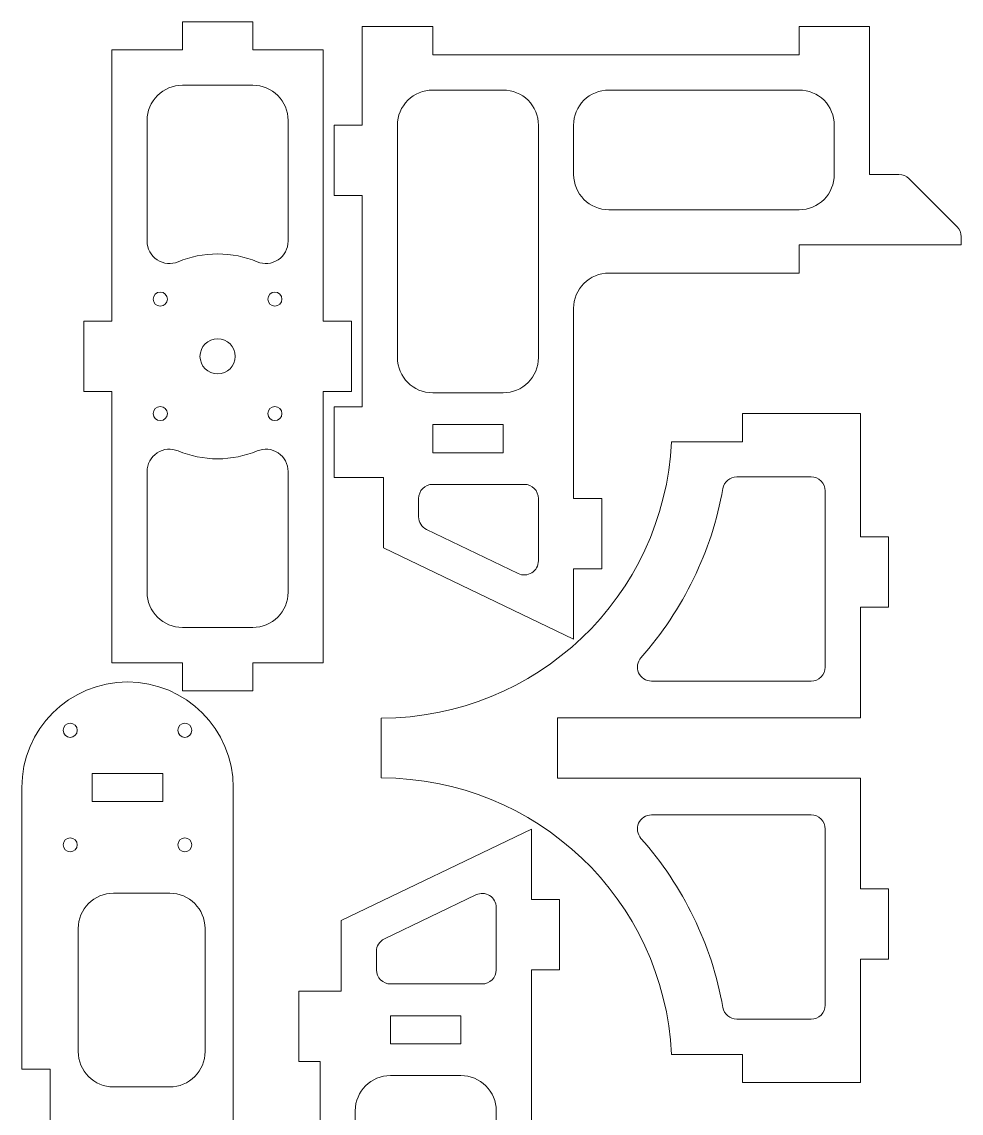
# Model space of a CAD drawing. Header units: millimetres. Extents: x -221 to 217, y -142 to 145.
# Drawn here: x -139.3 to -6, y -13.3 to 141.7 of the extents above; entities that cross this region are included whole.
import ezdxf

# ---------------------------------------------------------------- set-up
doc = ezdxf.new("R2010")
doc.units = ezdxf.units.MM
doc.header["$MEASUREMENT"] = 0
doc.layers.add('Camada 1', color=7, linetype='Continuous')

msp = doc.modelspace()

# ---------------------------------------------------------------- linework, layer by layer
at = {"layer": 'Camada 1', "color": 1, "lineweight": 9}
for points, knots in [([(-106.4981, 50.6817), (-106.4981, 50.6817), (-106.4981, 46.6817), (-106.4981, 46.6817), (-106.4981, 46.6817), (-106.4981, 46.6817), (-116.4981, 46.6817), (-116.4981, 46.6817), (-116.4981, 46.6817), (-116.4981, 46.6817), (-116.4981, 50.6817), (-116.4981, 50.6817), (-116.4981, 50.6817), (-116.4981, 50.6817), (-126.4981, 50.6817), (-126.4981, 50.6817), (-126.4981, 50.6817), (-126.4981, 50.6817), (-126.4981, 89.1816), (-126.4981, 89.1816), (-126.4981, 89.1816), (-126.4981, 89.1816), (-130.4981, 89.1816), (-130.4981, 89.1816), (-130.4981, 89.1816), (-130.4981, 89.1816), (-130.4981, 99.1816), (-130.4981, 99.1816), (-130.4981, 99.1816), (-130.4981, 99.1816), (-126.4981, 99.1816), (-126.4981, 99.1816), (-126.4981, 99.1816), (-126.4981, 99.1816), (-126.4981, 137.6816), (-126.4981, 137.6816), (-126.4981, 137.6816), (-126.4981, 137.6816), (-116.4981, 137.6816), (-116.4981, 137.6816), (-116.4981, 137.6816), (-116.4981, 137.6816), (-116.4981, 141.6816), (-116.4981, 141.6816), (-116.4981, 141.6816), (-116.4981, 141.6816), (-106.4981, 141.6816), (-106.4981, 141.6816), (-106.4981, 141.6816), (-106.4981, 141.6816), (-106.4981, 137.6816), (-106.4981, 137.6816), (-106.4981, 137.6816), (-106.4981, 137.6816), (-96.4981, 137.6816), (-96.4981, 137.6816), (-96.4981, 137.6816), (-96.4981, 137.6816), (-96.4981, 99.1816), (-96.4981, 99.1816), (-96.4981, 99.1816), (-96.4981, 99.1816), (-92.4981, 99.1816), (-92.4981, 99.1816), (-92.4981, 99.1816), (-92.4981, 99.1816), (-92.4981, 89.1816), (-92.4981, 89.1816), (-92.4981, 89.1816), (-92.4981, 89.1816), (-96.4981, 89.1816), (-96.4981, 89.1816), (-96.4981, 89.1816), (-96.4981, 89.1816), (-96.4981, 50.6817), (-96.4981, 50.6817), (-96.4981, 50.6817), (-96.4981, 50.6817), (-106.4981, 50.6817), (-106.4981, 50.6817)], [0, 0, 0, 0, 0.04761905, 0.04761905, 0.04761905, 0.04761905, 0.0952381, 0.0952381, 0.0952381, 0.0952381, 0.14285714, 0.14285714, 0.14285714, 0.14285714, 0.19047619, 0.19047619, 0.19047619, 0.19047619, 0.23809524, 0.23809524, 0.23809524, 0.23809524, 0.28571429, 0.28571429, 0.28571429, 0.28571429, 0.33333333, 0.33333333, 0.33333333, 0.33333333, 0.38095238, 0.38095238, 0.38095238, 0.38095238, 0.42857143, 0.42857143, 0.42857143, 0.42857143, 0.47619048, 0.47619048, 0.47619048, 0.47619048, 0.52380952, 0.52380952, 0.52380952, 0.52380952, 0.57142857, 0.57142857, 0.57142857, 0.57142857, 0.61904762, 0.61904762, 0.61904762, 0.61904762, 0.66666667, 0.66666667, 0.66666667, 0.66666667, 0.71428571, 0.71428571, 0.71428571, 0.71428571, 0.76190476, 0.76190476, 0.76190476, 0.76190476, 0.80952381, 0.80952381, 0.80952381, 0.80952381, 0.85714286, 0.85714286, 0.85714286, 0.85714286, 0.9047619, 0.9047619, 0.9047619, 0.9047619, 1, 1, 1, 1]), ([(-18.9698, 141.0002), (-18.9698, 141.0002), (-28.9698, 141.0002), (-28.9698, 141.0002), (-28.9698, 141.0002), (-28.9698, 141.0002), (-28.9698, 137.0002), (-28.9698, 137.0002), (-28.9698, 137.0002), (-28.9698, 137.0002), (-80.9698, 137.0002), (-80.9698, 137.0002), (-80.9698, 137.0002), (-80.9698, 137.0002), (-80.9698, 141.0002), (-80.9698, 141.0002), (-80.9698, 141.0002), (-80.9698, 141.0002), (-90.9698, 141.0002), (-90.9698, 141.0002), (-90.9698, 141.0002), (-90.9698, 141.0002), (-90.9698, 127.0002), (-90.9698, 127.0002), (-90.9698, 127.0002), (-90.9698, 127.0002), (-94.9698, 127.0002), (-94.9698, 127.0002), (-94.9698, 127.0002), (-94.9698, 127.0002), (-94.9698, 117.0002), (-94.9698, 117.0002), (-94.9698, 117.0002), (-94.9698, 117.0002), (-90.9698, 117.0002), (-90.9698, 117.0002), (-90.9698, 117.0002), (-90.9698, 117.0002), (-90.9698, 87.0002), (-90.9698, 87.0002), (-90.9698, 87.0002), (-90.9698, 87.0002), (-94.9698, 87.0002), (-94.9698, 87.0002), (-94.9698, 87.0002), (-94.9698, 87.0002), (-94.9698, 77.0002), (-94.9698, 77.0002), (-94.9698, 77.0002), (-94.9698, 77.0002), (-87.9697, 77.0002), (-87.9697, 77.0002), (-87.9697, 77.0002), (-87.9697, 77.0002), (-87.9697, 67.0003), (-87.9697, 67.0003), (-87.9697, 67.0003), (-87.9697, 67.0003), (-60.9697, 54.0003), (-60.9697, 54.0003), (-60.9697, 54.0003), (-60.9697, 54.0003), (-60.9697, 64.0003), (-60.9697, 64.0003), (-60.9697, 64.0003), (-60.9697, 64.0003), (-56.9697, 64.0003), (-56.9697, 64.0003), (-56.9697, 64.0003), (-56.9697, 64.0003), (-56.9697, 74.0002), (-56.9697, 74.0002), (-56.9697, 74.0002), (-56.9697, 74.0002), (-60.9697, 74.0002), (-60.9697, 74.0002), (-60.9697, 74.0002), (-60.9697, 74.0002), (-60.9697, 101.0002), (-60.9697, 101.0002), (-60.9697, 101.0002), (-60.9697, 102.3263), (-60.443, 103.5981), (-59.5053, 104.5357), (-59.5053, 104.5357), (-58.5676, 105.4734), (-57.2958, 106.0002), (-55.9697, 106.0002), (-55.9697, 106.0002), (-55.9697, 106.0002), (-28.9698, 106.0002), (-28.9698, 106.0002), (-28.9698, 106.0002), (-28.9698, 106.0002), (-28.9698, 110.0002), (-28.9698, 110.0002), (-28.9698, 110.0002), (-28.9698, 110.0002), (-5.9698, 110.0002), (-5.9698, 110.0002), (-5.9698, 110.0002), (-5.9698, 110.0002), (-5.9698, 111.1718), (-5.9698, 111.1718), (-5.9698, 111.1718), (-5.9698, 111.7022), (-6.1805, 112.2109), (-6.5556, 112.586), (-6.5556, 112.586), (-6.5556, 112.586), (-13.384, 119.4144), (-13.384, 119.4144), (-13.384, 119.4144), (-13.7591, 119.7895), (-14.2678, 120.0002), (-14.7982, 120.0002), (-14.7982, 120.0002), (-14.7982, 120.0002), (-18.9698, 120.0002), (-18.9698, 120.0002), (-18.9698, 120.0002), (-18.9698, 120.0002), (-18.9698, 141.0002), (-18.9698, 141.0002)], [0, 0, 0, 0, 0.03125, 0.03125, 0.03125, 0.03125, 0.0625, 0.0625, 0.0625, 0.0625, 0.09375, 0.09375, 0.09375, 0.09375, 0.125, 0.125, 0.125, 0.125, 0.15625, 0.15625, 0.15625, 0.15625, 0.1875, 0.1875, 0.1875, 0.1875, 0.21875, 0.21875, 0.21875, 0.21875, 0.25, 0.25, 0.25, 0.25, 0.28125, 0.28125, 0.28125, 0.28125, 0.3125, 0.3125, 0.3125, 0.3125, 0.34375, 0.34375, 0.34375, 0.34375, 0.375, 0.375, 0.375, 0.375, 0.40625, 0.40625, 0.40625, 0.40625, 0.4375, 0.4375, 0.4375, 0.4375, 0.46875, 0.46875, 0.46875, 0.46875, 0.5, 0.5, 0.5, 0.5, 0.53125, 0.53125, 0.53125, 0.53125, 0.5625, 0.5625, 0.5625, 0.5625, 0.59375, 0.59375, 0.59375, 0.59375, 0.625, 0.625, 0.625, 0.625, 0.65625, 0.65625, 0.65625, 0.65625, 0.6875, 0.6875, 0.6875, 0.6875, 0.71875, 0.71875, 0.71875, 0.71875, 0.75, 0.75, 0.75, 0.75, 0.78125, 0.78125, 0.78125, 0.78125, 0.8125, 0.8125, 0.8125, 0.8125, 0.84375, 0.84375, 0.84375, 0.84375, 0.875, 0.875, 0.875, 0.875, 0.90625, 0.90625, 0.90625, 0.90625, 0.9375, 0.9375, 0.9375, 0.9375, 1, 1, 1, 1]), ([(-116.4981, 132.6815), (-117.8242, 132.6815), (-119.0959, 132.1547), (-120.0336, 131.217), (-120.0336, 131.217), (-120.9713, 130.2793), (-121.4981, 129.0076), (-121.4981, 127.6815), (-121.4981, 127.6815), (-121.4981, 127.6815), (-121.4981, 110.5442), (-121.4981, 110.5442), (-121.4981, 110.5442), (-121.4981, 109.4497), (-120.9943, 108.5087), (-120.0834, 107.9019), (-120.0834, 107.9019), (-119.1725, 107.295), (-118.1099, 107.1927), (-117.0999, 107.6144), (-117.0999, 107.6144), (-115.3758, 108.3342), (-113.4833, 108.7318), (-111.4981, 108.7318), (-111.4981, 108.7318), (-109.5129, 108.7318), (-107.6204, 108.3342), (-105.8963, 107.6144), (-105.8963, 107.6144), (-104.8863, 107.1927), (-103.8237, 107.295), (-102.9128, 107.9019), (-102.9128, 107.9019), (-102.0019, 108.5087), (-101.4981, 109.4497), (-101.4981, 110.5442), (-101.4981, 110.5442), (-101.4981, 110.5442), (-101.4981, 127.6815), (-101.4981, 127.6815), (-101.4981, 127.6815), (-101.4981, 129.0076), (-102.0249, 130.2793), (-102.9625, 131.217), (-102.9625, 131.217), (-103.9002, 132.1547), (-105.172, 132.6815), (-106.4981, 132.6815), (-106.4981, 132.6815), (-106.4981, 132.6815), (-116.4981, 132.6815), (-116.4981, 132.6815)], [0, 0, 0, 0, 0.07142857, 0.07142857, 0.07142857, 0.07142857, 0.14285714, 0.14285714, 0.14285714, 0.14285714, 0.21428571, 0.21428571, 0.21428571, 0.21428571, 0.28571429, 0.28571429, 0.28571429, 0.28571429, 0.35714286, 0.35714286, 0.35714286, 0.35714286, 0.42857143, 0.42857143, 0.42857143, 0.42857143, 0.5, 0.5, 0.5, 0.5, 0.57142857, 0.57142857, 0.57142857, 0.57142857, 0.64285714, 0.64285714, 0.64285714, 0.64285714, 0.71428571, 0.71428571, 0.71428571, 0.71428571, 0.78571429, 0.78571429, 0.78571429, 0.78571429, 0.85714286, 0.85714286, 0.85714286, 0.85714286, 1, 1, 1, 1]), ([(-80.9698, 132.0002), (-82.2959, 132.0002), (-83.5676, 131.4734), (-84.5053, 130.5357), (-84.5053, 130.5357), (-85.443, 129.5981), (-85.9698, 128.3263), (-85.9698, 127.0002), (-85.9698, 127.0002), (-85.9698, 127.0002), (-85.9698, 94.0002), (-85.9698, 94.0002), (-85.9698, 94.0002), (-85.9698, 91.2388), (-83.7312, 89.0002), (-80.9698, 89.0002), (-80.9698, 89.0002), (-80.9698, 89.0002), (-70.9697, 89.0002), (-70.9697, 89.0002), (-70.9697, 89.0002), (-69.6437, 89.0002), (-68.3719, 89.527), (-67.4342, 90.4647), (-67.4342, 90.4647), (-66.4965, 91.4023), (-65.9697, 92.6741), (-65.9697, 94.0002), (-65.9697, 94.0002), (-65.9697, 94.0002), (-65.9697, 127.0002), (-65.9697, 127.0002), (-65.9697, 127.0002), (-65.9697, 128.3263), (-66.4965, 129.5981), (-67.4342, 130.5357), (-67.4342, 130.5357), (-68.3719, 131.4734), (-69.6437, 132.0002), (-70.9697, 132.0002), (-70.9697, 132.0002), (-70.9697, 132.0002), (-80.9698, 132.0002), (-80.9698, 132.0002)], [0, 0, 0, 0, 0.08333333, 0.08333333, 0.08333333, 0.08333333, 0.16666667, 0.16666667, 0.16666667, 0.16666667, 0.25, 0.25, 0.25, 0.25, 0.33333333, 0.33333333, 0.33333333, 0.33333333, 0.41666667, 0.41666667, 0.41666667, 0.41666667, 0.5, 0.5, 0.5, 0.5, 0.58333333, 0.58333333, 0.58333333, 0.58333333, 0.66666667, 0.66666667, 0.66666667, 0.66666667, 0.75, 0.75, 0.75, 0.75, 0.83333333, 0.83333333, 0.83333333, 0.83333333, 1, 1, 1, 1]), ([(-55.9697, 132.0002), (-57.2958, 132.0002), (-58.5676, 131.4734), (-59.5053, 130.5357), (-59.5053, 130.5357), (-60.443, 129.5981), (-60.9697, 128.3263), (-60.9697, 127.0002), (-60.9697, 127.0002), (-60.9697, 127.0002), (-60.9697, 120.0002), (-60.9697, 120.0002), (-60.9697, 120.0002), (-60.9697, 117.2388), (-58.7312, 115.0002), (-55.9697, 115.0002), (-55.9697, 115.0002), (-55.9697, 115.0002), (-28.9698, 115.0002), (-28.9698, 115.0002), (-28.9698, 115.0002), (-27.6437, 115.0002), (-26.3719, 115.527), (-25.4342, 116.4647), (-25.4342, 116.4647), (-24.4966, 117.4023), (-23.9698, 118.6741), (-23.9698, 120.0002), (-23.9698, 120.0002), (-23.9698, 120.0002), (-23.9698, 127.0002), (-23.9698, 127.0002), (-23.9698, 127.0002), (-23.9698, 128.3263), (-24.4966, 129.5981), (-25.4342, 130.5357), (-25.4342, 130.5357), (-26.3719, 131.4734), (-27.6437, 132.0002), (-28.9698, 132.0002), (-28.9698, 132.0002), (-28.9698, 132.0002), (-55.9697, 132.0002), (-55.9697, 132.0002)], [0, 0, 0, 0, 0.08333333, 0.08333333, 0.08333333, 0.08333333, 0.16666667, 0.16666667, 0.16666667, 0.16666667, 0.25, 0.25, 0.25, 0.25, 0.33333333, 0.33333333, 0.33333333, 0.33333333, 0.41666667, 0.41666667, 0.41666667, 0.41666667, 0.5, 0.5, 0.5, 0.5, 0.58333333, 0.58333333, 0.58333333, 0.58333333, 0.66666667, 0.66666667, 0.66666667, 0.66666667, 0.75, 0.75, 0.75, 0.75, 0.83333333, 0.83333333, 0.83333333, 0.83333333, 1, 1, 1, 1]), ([(-120.6298, 102.3133), (-120.6298, 101.7611), (-120.1821, 101.3133), (-119.6298, 101.3133), (-119.6298, 101.3133), (-119.0775, 101.3133), (-118.6298, 101.7611), (-118.6298, 102.3133), (-118.6298, 102.3133), (-118.6298, 102.8656), (-119.0775, 103.3133), (-119.6298, 103.3133), (-119.6298, 103.3133), (-120.1821, 103.3133), (-120.6298, 102.8656), (-120.6298, 102.3133)], [0, 0, 0, 0, 0.2, 0.2, 0.2, 0.2, 0.4, 0.4, 0.4, 0.4, 0.6, 0.6, 0.6, 0.6, 1, 1, 1, 1]), ([(-104.3663, 102.3133), (-104.3663, 101.7611), (-103.9186, 101.3133), (-103.3663, 101.3133), (-103.3663, 101.3133), (-102.8141, 101.3133), (-102.3663, 101.7611), (-102.3663, 102.3133), (-102.3663, 102.3133), (-102.3663, 102.8656), (-102.8141, 103.3133), (-103.3663, 103.3133), (-103.3663, 103.3133), (-103.9186, 103.3133), (-104.3663, 102.8656), (-104.3663, 102.3133)], [0, 0, 0, 0, 0.2, 0.2, 0.2, 0.2, 0.4, 0.4, 0.4, 0.4, 0.6, 0.6, 0.6, 0.6, 1, 1, 1, 1]), ([(-113.9981, 94.1816), (-113.9981, 92.8009), (-112.8788, 91.6816), (-111.4981, 91.6816), (-111.4981, 91.6816), (-110.1174, 91.6816), (-108.9981, 92.8009), (-108.9981, 94.1816), (-108.9981, 94.1816), (-108.9981, 95.5623), (-110.1173, 96.6816), (-111.4981, 96.6816), (-111.4981, 96.6816), (-112.8788, 96.6816), (-113.9981, 95.5623), (-113.9981, 94.1816)], [0, 0, 0, 0, 0.2, 0.2, 0.2, 0.2, 0.4, 0.4, 0.4, 0.4, 0.6, 0.6, 0.6, 0.6, 1, 1, 1, 1]), ([(-120.6298, 86.0499), (-120.6298, 85.4976), (-120.1821, 85.0499), (-119.6298, 85.0499), (-119.6298, 85.0499), (-119.0775, 85.0499), (-118.6298, 85.4976), (-118.6298, 86.0499), (-118.6298, 86.0499), (-118.6298, 86.6022), (-119.0775, 87.0499), (-119.6298, 87.0499), (-119.6298, 87.0499), (-120.1821, 87.0499), (-120.6298, 86.6022), (-120.6298, 86.0499)], [0, 0, 0, 0, 0.2, 0.2, 0.2, 0.2, 0.4, 0.4, 0.4, 0.4, 0.6, 0.6, 0.6, 0.6, 1, 1, 1, 1]), ([(-104.3663, 86.0499), (-104.3663, 85.4976), (-103.9186, 85.0499), (-103.3663, 85.0499), (-103.3663, 85.0499), (-102.8141, 85.0499), (-102.3663, 85.4976), (-102.3663, 86.0499), (-102.3663, 86.0499), (-102.3663, 86.6022), (-102.8141, 87.0499), (-103.3663, 87.0499), (-103.3663, 87.0499), (-103.9186, 87.0499), (-104.3663, 86.6022), (-104.3663, 86.0499)], [0, 0, 0, 0, 0.2, 0.2, 0.2, 0.2, 0.4, 0.4, 0.4, 0.4, 0.6, 0.6, 0.6, 0.6, 1, 1, 1, 1]), ([(-20.2668, 86.0658), (-20.2668, 86.0658), (-20.2668, 68.5658), (-20.2668, 68.5658), (-20.2668, 68.5658), (-20.2668, 68.5658), (-16.2668, 68.5658), (-16.2668, 68.5658), (-16.2668, 68.5658), (-16.2668, 68.5658), (-16.2668, 58.5658), (-16.2668, 58.5658), (-16.2668, 58.5658), (-16.2668, 58.5658), (-20.2668, 58.5658), (-20.2668, 58.5658), (-20.2668, 58.5658), (-20.2668, 58.5658), (-20.2668, 42.8297), (-20.2668, 42.8297), (-20.2668, 42.8297), (-20.2668, 42.8297), (-63.2668, 42.8297), (-63.2668, 42.8297), (-63.2668, 42.8297), (-63.2668, 42.8297), (-63.2668, 34.3019), (-63.2668, 34.3019), (-63.2668, 34.3019), (-63.2668, 34.3019), (-20.2668, 34.3019), (-20.2668, 34.3019), (-20.2668, 34.3019), (-20.2668, 34.3019), (-20.2668, 18.5658), (-20.2668, 18.5658), (-20.2668, 18.5658), (-20.2668, 18.5658), (-16.2668, 18.5658), (-16.2668, 18.5658), (-16.2668, 18.5658), (-16.2668, 18.5658), (-16.2668, 8.5658), (-16.2668, 8.5658), (-16.2668, 8.5658), (-16.2668, 8.5658), (-20.2668, 8.5658), (-20.2668, 8.5658), (-20.2668, 8.5658), (-20.2668, 8.5658), (-20.2668, -8.9342), (-20.2668, -8.9342), (-20.2668, -8.9342), (-20.2668, -8.9342), (-37.0168, -8.9342), (-37.0168, -8.9342), (-37.0168, -8.9342), (-37.0168, -8.9342), (-37.0168, -4.9342), (-37.0168, -4.9342), (-37.0168, -4.9342), (-37.0168, -4.9342), (-47.0653, -4.9342), (-47.0653, -4.9342), (-47.0653, -4.9342), (-48.1321, 17.0442), (-66.2625, 34.3158), (-88.2668, 34.3158), (-88.2668, 34.3158), (-88.2668, 34.3158), (-88.2668, 42.8158), (-88.2668, 42.8158), (-88.2668, 42.8158), (-66.2625, 42.8158), (-48.1321, 60.0874), (-47.0653, 82.0658), (-47.0653, 82.0658), (-47.0653, 82.0658), (-37.0168, 82.0658), (-37.0168, 82.0658), (-37.0168, 82.0658), (-37.0168, 82.0658), (-37.0168, 86.0658), (-37.0168, 86.0658), (-37.0168, 86.0658), (-37.0168, 86.0658), (-20.2668, 86.0658), (-20.2668, 86.0658)], [0, 0, 0, 0, 0.04347826, 0.04347826, 0.04347826, 0.04347826, 0.08695652, 0.08695652, 0.08695652, 0.08695652, 0.13043478, 0.13043478, 0.13043478, 0.13043478, 0.17391304, 0.17391304, 0.17391304, 0.17391304, 0.2173913, 0.2173913, 0.2173913, 0.2173913, 0.26086957, 0.26086957, 0.26086957, 0.26086957, 0.30434783, 0.30434783, 0.30434783, 0.30434783, 0.34782609, 0.34782609, 0.34782609, 0.34782609, 0.39130435, 0.39130435, 0.39130435, 0.39130435, 0.43478261, 0.43478261, 0.43478261, 0.43478261, 0.47826087, 0.47826087, 0.47826087, 0.47826087, 0.52173913, 0.52173913, 0.52173913, 0.52173913, 0.56521739, 0.56521739, 0.56521739, 0.56521739, 0.60869565, 0.60869565, 0.60869565, 0.60869565, 0.65217391, 0.65217391, 0.65217391, 0.65217391, 0.69565217, 0.69565217, 0.69565217, 0.69565217, 0.73913043, 0.73913043, 0.73913043, 0.73913043, 0.7826087, 0.7826087, 0.7826087, 0.7826087, 0.82608696, 0.82608696, 0.82608696, 0.82608696, 0.86956522, 0.86956522, 0.86956522, 0.86956522, 0.91304348, 0.91304348, 0.91304348, 0.91304348, 1, 1, 1, 1]), ([(-70.9697, 84.5002), (-70.9697, 84.5002), (-80.9697, 84.5002), (-80.9697, 84.5002), (-80.9697, 84.5002), (-80.9697, 84.5002), (-80.9697, 80.5002), (-80.9697, 80.5002), (-80.9697, 80.5002), (-80.9697, 80.5002), (-70.9697, 80.5002), (-70.9697, 80.5002), (-70.9697, 80.5002), (-70.9697, 80.5002), (-70.9697, 84.5002), (-70.9697, 84.5002)], [0, 0, 0, 0, 0.2, 0.2, 0.2, 0.2, 0.4, 0.4, 0.4, 0.4, 0.6, 0.6, 0.6, 0.6, 1, 1, 1, 1]), ([(-116.4981, 55.6817), (-117.8242, 55.6817), (-119.0959, 56.2085), (-120.0336, 57.1462), (-120.0336, 57.1462), (-120.9713, 58.0839), (-121.4981, 59.3556), (-121.4981, 60.6817), (-121.4981, 60.6817), (-121.4981, 60.6817), (-121.4981, 77.819), (-121.4981, 77.819), (-121.4981, 77.819), (-121.4981, 78.9135), (-120.9943, 79.8545), (-120.0834, 80.4613), (-120.0834, 80.4613), (-119.1725, 81.0682), (-118.1099, 81.1705), (-117.0999, 80.7488), (-117.0999, 80.7488), (-115.3758, 80.029), (-113.4833, 79.6314), (-111.4981, 79.6314), (-111.4981, 79.6314), (-109.5129, 79.6314), (-107.6204, 80.029), (-105.8963, 80.7488), (-105.8963, 80.7488), (-104.8863, 81.1705), (-103.8237, 81.0682), (-102.9128, 80.4613), (-102.9128, 80.4613), (-102.0019, 79.8545), (-101.4981, 78.9135), (-101.4981, 77.819), (-101.4981, 77.819), (-101.4981, 77.819), (-101.4981, 60.6817), (-101.4981, 60.6817), (-101.4981, 60.6817), (-101.4981, 59.3556), (-102.0249, 58.0839), (-102.9625, 57.1462), (-102.9625, 57.1462), (-103.9002, 56.2085), (-105.172, 55.6817), (-106.4981, 55.6817), (-106.4981, 55.6817), (-106.4981, 55.6817), (-116.4981, 55.6817), (-116.4981, 55.6817)], [0, 0, 0, 0, 0.07142857, 0.07142857, 0.07142857, 0.07142857, 0.14285714, 0.14285714, 0.14285714, 0.14285714, 0.21428571, 0.21428571, 0.21428571, 0.21428571, 0.28571429, 0.28571429, 0.28571429, 0.28571429, 0.35714286, 0.35714286, 0.35714286, 0.35714286, 0.42857143, 0.42857143, 0.42857143, 0.42857143, 0.5, 0.5, 0.5, 0.5, 0.57142857, 0.57142857, 0.57142857, 0.57142857, 0.64285714, 0.64285714, 0.64285714, 0.64285714, 0.71428571, 0.71428571, 0.71428571, 0.71428571, 0.78571429, 0.78571429, 0.78571429, 0.78571429, 0.85714286, 0.85714286, 0.85714286, 0.85714286, 1, 1, 1, 1]), ([(-68.8374, 63.3378), (-68.2176, 63.0394), (-67.488, 63.0804), (-66.9056, 63.4464), (-66.9056, 63.4464), (-66.3232, 63.8124), (-65.9697, 64.452), (-65.9697, 65.1398), (-65.9697, 65.1398), (-65.9697, 65.1398), (-65.9697, 74.0002), (-65.9697, 74.0002), (-65.9697, 74.0002), (-65.9697, 74.5306), (-66.1805, 75.0393), (-66.5555, 75.4144), (-66.5555, 75.4144), (-66.9306, 75.7895), (-67.4393, 76.0002), (-67.9697, 76.0002), (-67.9697, 76.0002), (-67.9697, 76.0002), (-80.9697, 76.0002), (-80.9697, 76.0002), (-80.9697, 76.0002), (-81.5002, 76.0002), (-82.0089, 75.7895), (-82.384, 75.4144), (-82.384, 75.4144), (-82.759, 75.0393), (-82.9697, 74.5306), (-82.9697, 74.0002), (-82.9697, 74.0002), (-82.9697, 74.0002), (-82.9697, 71.399), (-82.9697, 71.399), (-82.9697, 71.399), (-82.9697, 70.6306), (-82.5296, 69.9303), (-81.8374, 69.597), (-81.8374, 69.597), (-81.8374, 69.597), (-68.8374, 63.3378), (-68.8374, 63.3378)], [0, 0, 0, 0, 0.08333333, 0.08333333, 0.08333333, 0.08333333, 0.16666667, 0.16666667, 0.16666667, 0.16666667, 0.25, 0.25, 0.25, 0.25, 0.33333333, 0.33333333, 0.33333333, 0.33333333, 0.41666667, 0.41666667, 0.41666667, 0.41666667, 0.5, 0.5, 0.5, 0.5, 0.58333333, 0.58333333, 0.58333333, 0.58333333, 0.66666667, 0.66666667, 0.66666667, 0.66666667, 0.75, 0.75, 0.75, 0.75, 0.83333333, 0.83333333, 0.83333333, 0.83333333, 1, 1, 1, 1]), ([(-51.7428, 49.2453), (-52.0657, 49.9632), (-51.9375, 50.8036), (-51.4154, 51.3926), (-51.4154, 51.3926), (-45.4, 58.1772), (-41.3744, 66.4907), (-39.7821, 75.417), (-39.7821, 75.417), (-39.6119, 76.371), (-38.7823, 77.0658), (-37.8132, 77.0658), (-37.8132, 77.0658), (-37.8132, 77.0658), (-27.2668, 77.0658), (-27.2668, 77.0658), (-27.2668, 77.0658), (-26.7363, 77.0658), (-26.2276, 76.8551), (-25.8525, 76.48), (-25.8525, 76.48), (-25.4775, 76.1049), (-25.2668, 75.5962), (-25.2668, 75.0658), (-25.2668, 75.0658), (-25.2668, 75.0658), (-25.2668, 50.0658), (-25.2668, 50.0658), (-25.2668, 50.0658), (-25.2668, 49.5353), (-25.4775, 49.0266), (-25.8525, 48.6516), (-25.8525, 48.6516), (-26.2276, 48.2765), (-26.7363, 48.0658), (-27.2668, 48.0658), (-27.2668, 48.0658), (-27.2668, 48.0658), (-49.9189, 48.0658), (-49.9189, 48.0658), (-49.9189, 48.0658), (-50.706, 48.0658), (-51.4199, 48.5275), (-51.7428, 49.2453)], [0, 0, 0, 0, 0.08333333, 0.08333333, 0.08333333, 0.08333333, 0.16666667, 0.16666667, 0.16666667, 0.16666667, 0.25, 0.25, 0.25, 0.25, 0.33333333, 0.33333333, 0.33333333, 0.33333333, 0.41666667, 0.41666667, 0.41666667, 0.41666667, 0.5, 0.5, 0.5, 0.5, 0.58333333, 0.58333333, 0.58333333, 0.58333333, 0.66666667, 0.66666667, 0.66666667, 0.66666667, 0.75, 0.75, 0.75, 0.75, 0.83333333, 0.83333333, 0.83333333, 0.83333333, 1, 1, 1, 1]), ([(-139.2807, -7.0508), (-139.2807, -7.0508), (-135.2807, -7.0508), (-135.2807, -7.0508), (-135.2807, -7.0508), (-135.2807, -7.0508), (-135.2807, -17.0508), (-135.2807, -17.0508), (-135.2807, -17.0508), (-135.2807, -17.0508), (-139.2807, -17.0508), (-139.2807, -17.0508), (-139.2807, -17.0508), (-139.2807, -17.0508), (-139.2807, -57.0508), (-139.2807, -57.0508), (-139.2807, -57.0508), (-139.2807, -62.4097), (-136.4217, -67.3616), (-131.7807, -70.0411), (-131.7807, -70.0411), (-127.1397, -72.7206), (-121.4217, -72.7206), (-116.7807, -70.0411), (-116.7807, -70.0411), (-112.1397, -67.3616), (-109.2807, -62.4097), (-109.2807, -57.0508), (-109.2807, -57.0508), (-109.2807, -57.0508), (-109.2807, 32.9492), (-109.2807, 32.9492), (-109.2807, 32.9492), (-109.2807, 41.2335), (-115.9964, 47.9492), (-124.2807, 47.9492), (-124.2807, 47.9492), (-132.5649, 47.9493), (-139.2806, 41.2336), (-139.2807, 32.9493), (-139.2807, 32.9493), (-139.2807, 32.9493), (-139.2807, -7.0508), (-139.2807, -7.0508)], [0, 0, 0, 0, 0.08333333, 0.08333333, 0.08333333, 0.08333333, 0.16666667, 0.16666667, 0.16666667, 0.16666667, 0.25, 0.25, 0.25, 0.25, 0.33333333, 0.33333333, 0.33333333, 0.33333333, 0.41666667, 0.41666667, 0.41666667, 0.41666667, 0.5, 0.5, 0.5, 0.5, 0.58333333, 0.58333333, 0.58333333, 0.58333333, 0.66666667, 0.66666667, 0.66666667, 0.66666667, 0.75, 0.75, 0.75, 0.75, 0.83333333, 0.83333333, 0.83333333, 0.83333333, 1, 1, 1, 1]), ([(-133.4127, 41.0812), (-133.4127, 40.529), (-132.965, 40.0812), (-132.4127, 40.0812), (-132.4127, 40.0812), (-131.8604, 40.0812), (-131.4127, 40.529), (-131.4127, 41.0812), (-131.4127, 41.0812), (-131.4127, 41.6335), (-131.8604, 42.0812), (-132.4127, 42.0812), (-132.4127, 42.0812), (-132.965, 42.0812), (-133.4127, 41.6335), (-133.4127, 41.0812)], [0, 0, 0, 0, 0.2, 0.2, 0.2, 0.2, 0.4, 0.4, 0.4, 0.4, 0.6, 0.6, 0.6, 0.6, 1, 1, 1, 1]), ([(-117.1487, 41.0812), (-117.1487, 40.529), (-116.701, 40.0812), (-116.1487, 40.0812), (-116.1487, 40.0812), (-115.5964, 40.0812), (-115.1487, 40.529), (-115.1487, 41.0812), (-115.1487, 41.0812), (-115.1487, 41.6335), (-115.5964, 42.0812), (-116.1487, 42.0812), (-116.1487, 42.0812), (-116.701, 42.0812), (-117.1487, 41.6335), (-117.1487, 41.0812)], [0, 0, 0, 0, 0.2, 0.2, 0.2, 0.2, 0.4, 0.4, 0.4, 0.4, 0.6, 0.6, 0.6, 0.6, 1, 1, 1, 1]), ([(-129.2807, 34.9492), (-129.2807, 34.9492), (-119.2807, 34.9492), (-119.2807, 34.9492), (-119.2807, 34.9492), (-119.2807, 34.9492), (-119.2807, 30.9492), (-119.2807, 30.9492), (-119.2807, 30.9492), (-119.2807, 30.9492), (-129.2807, 30.9492), (-129.2807, 30.9492), (-129.2807, 30.9492), (-129.2807, 30.9492), (-129.2807, 34.9492), (-129.2807, 34.9492)], [0, 0, 0, 0, 0.2, 0.2, 0.2, 0.2, 0.4, 0.4, 0.4, 0.4, 0.6, 0.6, 0.6, 0.6, 1, 1, 1, 1]), ([(-51.7428, 27.8862), (-51.4199, 28.6041), (-50.706, 29.0658), (-49.9188, 29.0658), (-49.9188, 29.0658), (-49.9188, 29.0658), (-27.2668, 29.0658), (-27.2668, 29.0658), (-27.2668, 29.0658), (-26.7363, 29.0658), (-26.2276, 28.8551), (-25.8525, 28.48), (-25.8525, 28.48), (-25.4775, 28.1049), (-25.2668, 27.5962), (-25.2668, 27.0658), (-25.2668, 27.0658), (-25.2668, 27.0658), (-25.2668, 2.0658), (-25.2668, 2.0658), (-25.2668, 2.0658), (-25.2668, 1.5353), (-25.4775, 1.0266), (-25.8525, 0.6516), (-25.8525, 0.6516), (-26.2276, 0.2765), (-26.7363, 0.0658), (-27.2668, 0.0658), (-27.2668, 0.0658), (-27.2668, 0.0658), (-37.8132, 0.0658), (-37.8132, 0.0658), (-37.8132, 0.0658), (-38.7823, 0.0658), (-39.6119, 0.7605), (-39.7821, 1.7146), (-39.7821, 1.7146), (-41.3744, 10.6409), (-45.4, 18.9544), (-51.4154, 25.7389), (-51.4154, 25.7389), (-51.9375, 26.3279), (-52.0657, 27.1684), (-51.7428, 27.8862)], [0, 0, 0, 0, 0.08333333, 0.08333333, 0.08333333, 0.08333333, 0.16666667, 0.16666667, 0.16666667, 0.16666667, 0.25, 0.25, 0.25, 0.25, 0.33333333, 0.33333333, 0.33333333, 0.33333333, 0.41666667, 0.41666667, 0.41666667, 0.41666667, 0.5, 0.5, 0.5, 0.5, 0.58333333, 0.58333333, 0.58333333, 0.58333333, 0.66666667, 0.66666667, 0.66666667, 0.66666667, 0.75, 0.75, 0.75, 0.75, 0.83333333, 0.83333333, 0.83333333, 0.83333333, 1, 1, 1, 1]), ([(-24.9579, -59.9425), (-24.9579, -59.9425), (-34.9579, -59.9425), (-34.9579, -59.9425), (-34.9579, -59.9425), (-34.9579, -59.9425), (-34.9579, -55.9425), (-34.9579, -55.9425), (-34.9579, -55.9425), (-34.9579, -55.9425), (-86.9579, -55.9425), (-86.9579, -55.9425), (-86.9579, -55.9425), (-86.9579, -55.9425), (-86.9579, -59.9425), (-86.9579, -59.9425), (-86.9579, -59.9425), (-90.2912, -59.9425), (-93.6246, -59.9425), (-96.9579, -59.9425), (-96.9579, -59.9425), (-96.9579, -59.9425), (-96.9579, -45.9425), (-96.9579, -45.9425), (-96.9579, -45.9425), (-96.9579, -45.9425), (-99.9579, -45.9425), (-99.9579, -45.9425), (-99.9579, -45.9425), (-99.9579, -45.9425), (-99.9579, -35.9425), (-99.9579, -35.9425), (-99.9579, -35.9425), (-99.9579, -35.9425), (-96.9579, -35.9425), (-96.9579, -35.9425), (-96.9579, -35.9425), (-96.9579, -35.9425), (-96.9579, -5.9425), (-96.9579, -5.9425), (-96.9579, -5.9425), (-96.9579, -5.9425), (-99.9578, -5.9425), (-99.9578, -5.9425), (-99.9578, -5.9425), (-99.9578, -5.9425), (-99.9578, 4.0575), (-99.9578, 4.0575), (-99.9578, 4.0575), (-99.9578, 4.0575), (-93.9578, 4.0575), (-93.9578, 4.0575), (-93.9578, 4.0575), (-93.9578, 4.0575), (-93.9578, 14.0574), (-93.9578, 14.0574), (-93.9578, 14.0574), (-93.9578, 14.0574), (-66.9578, 27.0574), (-66.9578, 27.0574), (-66.9578, 27.0574), (-66.9578, 27.0574), (-66.9578, 17.0574), (-66.9578, 17.0574), (-66.9578, 17.0574), (-66.9578, 17.0574), (-62.9578, 17.0574), (-62.9578, 17.0574), (-62.9578, 17.0574), (-62.9578, 17.0574), (-62.9578, 7.0575), (-62.9578, 7.0575), (-62.9578, 7.0575), (-62.9578, 7.0575), (-66.9578, 7.0575), (-66.9578, 7.0575), (-66.9578, 7.0575), (-66.9578, 7.0575), (-66.9578, -20.9425), (-66.9578, -20.9425), (-66.9578, -20.9425), (-66.9578, -22.2686), (-66.4311, -23.5404), (-65.4934, -24.478), (-65.4934, -24.478), (-64.5557, -25.4157), (-63.2839, -25.9425), (-61.9578, -25.9425), (-61.9578, -25.9425), (-61.9578, -25.9425), (-34.9579, -25.9425), (-34.9579, -25.9425), (-34.9579, -25.9425), (-34.9579, -25.9425), (-34.9579, -28.9425), (-34.9579, -28.9425), (-34.9579, -28.9425), (-34.9579, -28.9425), (-11.9579, -28.9425), (-11.9579, -28.9425), (-11.9579, -28.9425), (-11.9579, -28.9425), (-11.9579, -30.1141), (-11.9579, -30.1141), (-11.9579, -30.1141), (-11.9579, -30.6445), (-12.1686, -31.1532), (-12.5437, -31.5283), (-12.5437, -31.5283), (-12.5437, -31.5283), (-19.3721, -38.3567), (-19.3721, -38.3567), (-19.3721, -38.3567), (-19.7472, -38.7318), (-20.2559, -38.9425), (-20.7863, -38.9425), (-20.7863, -38.9425), (-20.7863, -38.9425), (-24.9579, -38.9425), (-24.9579, -38.9425), (-24.9579, -38.9425), (-24.9579, -38.9425), (-24.9579, -59.9425), (-24.9579, -59.9425)], [0, 0, 0, 0, 0.03125, 0.03125, 0.03125, 0.03125, 0.0625, 0.0625, 0.0625, 0.0625, 0.09375, 0.09375, 0.09375, 0.09375, 0.125, 0.125, 0.125, 0.125, 0.15625, 0.15625, 0.15625, 0.15625, 0.1875, 0.1875, 0.1875, 0.1875, 0.21875, 0.21875, 0.21875, 0.21875, 0.25, 0.25, 0.25, 0.25, 0.28125, 0.28125, 0.28125, 0.28125, 0.3125, 0.3125, 0.3125, 0.3125, 0.34375, 0.34375, 0.34375, 0.34375, 0.375, 0.375, 0.375, 0.375, 0.40625, 0.40625, 0.40625, 0.40625, 0.4375, 0.4375, 0.4375, 0.4375, 0.46875, 0.46875, 0.46875, 0.46875, 0.5, 0.5, 0.5, 0.5, 0.53125, 0.53125, 0.53125, 0.53125, 0.5625, 0.5625, 0.5625, 0.5625, 0.59375, 0.59375, 0.59375, 0.59375, 0.625, 0.625, 0.625, 0.625, 0.65625, 0.65625, 0.65625, 0.65625, 0.6875, 0.6875, 0.6875, 0.6875, 0.71875, 0.71875, 0.71875, 0.71875, 0.75, 0.75, 0.75, 0.75, 0.78125, 0.78125, 0.78125, 0.78125, 0.8125, 0.8125, 0.8125, 0.8125, 0.84375, 0.84375, 0.84375, 0.84375, 0.875, 0.875, 0.875, 0.875, 0.90625, 0.90625, 0.90625, 0.90625, 0.9375, 0.9375, 0.9375, 0.9375, 1, 1, 1, 1]), ([(-133.4127, 24.8172), (-133.4127, 24.265), (-132.965, 23.8172), (-132.4127, 23.8172), (-132.4127, 23.8172), (-131.8604, 23.8172), (-131.4127, 24.265), (-131.4127, 24.8172), (-131.4127, 24.8172), (-131.4127, 25.3695), (-131.8604, 25.8172), (-132.4127, 25.8172), (-132.4127, 25.8172), (-132.965, 25.8172), (-133.4127, 25.3695), (-133.4127, 24.8172)], [0, 0, 0, 0, 0.2, 0.2, 0.2, 0.2, 0.4, 0.4, 0.4, 0.4, 0.6, 0.6, 0.6, 0.6, 1, 1, 1, 1]), ([(-117.1487, 24.8172), (-117.1487, 24.265), (-116.701, 23.8172), (-116.1487, 23.8172), (-116.1487, 23.8172), (-115.5964, 23.8172), (-115.1487, 24.265), (-115.1487, 24.8172), (-115.1487, 24.8172), (-115.1487, 25.3695), (-115.5964, 25.8172), (-116.1487, 25.8172), (-116.1487, 25.8172), (-116.701, 25.8172), (-117.1487, 25.3695), (-117.1487, 24.8172)], [0, 0, 0, 0, 0.2, 0.2, 0.2, 0.2, 0.4, 0.4, 0.4, 0.4, 0.6, 0.6, 0.6, 0.6, 1, 1, 1, 1]), ([(-118.2807, 17.9492), (-115.5193, 17.9492), (-113.2807, 15.7107), (-113.2807, 12.9492), (-113.2807, 12.9492), (-113.2807, 12.9492), (-113.2807, -4.5508), (-113.2807, -4.5508), (-113.2807, -4.5508), (-113.2807, -5.8768), (-113.8075, -7.1486), (-114.7452, -8.0863), (-114.7452, -8.0863), (-115.6828, -9.024), (-116.9546, -9.5508), (-118.2807, -9.5508), (-118.2807, -9.5508), (-118.2807, -9.5508), (-126.2807, -9.5508), (-126.2807, -9.5508), (-126.2807, -9.5508), (-127.6068, -9.5508), (-128.8785, -9.024), (-129.8162, -8.0863), (-129.8162, -8.0863), (-130.7539, -7.1486), (-131.2807, -5.8768), (-131.2807, -4.5508), (-131.2807, -4.5508), (-131.2807, -4.5508), (-131.2807, 12.9492), (-131.2807, 12.9492), (-131.2807, 12.9492), (-131.2807, 14.2753), (-130.7539, 15.5471), (-129.8162, 16.4848), (-129.8162, 16.4848), (-128.8785, 17.4225), (-127.6068, 17.9492), (-126.2807, 17.9492), (-126.2807, 17.9492), (-126.2807, 17.9492), (-118.2807, 17.9492), (-118.2807, 17.9492)], [0, 0, 0, 0, 0.08333333, 0.08333333, 0.08333333, 0.08333333, 0.16666667, 0.16666667, 0.16666667, 0.16666667, 0.25, 0.25, 0.25, 0.25, 0.33333333, 0.33333333, 0.33333333, 0.33333333, 0.41666667, 0.41666667, 0.41666667, 0.41666667, 0.5, 0.5, 0.5, 0.5, 0.58333333, 0.58333333, 0.58333333, 0.58333333, 0.66666667, 0.66666667, 0.66666667, 0.66666667, 0.75, 0.75, 0.75, 0.75, 0.83333333, 0.83333333, 0.83333333, 0.83333333, 1, 1, 1, 1]), ([(-74.8255, 17.7199), (-74.2057, 18.0183), (-73.4761, 17.9773), (-72.8937, 17.6113), (-72.8937, 17.6113), (-72.3113, 17.2453), (-71.9578, 16.6057), (-71.9578, 15.9179), (-71.9578, 15.9179), (-71.9578, 15.9179), (-71.9578, 7.0575), (-71.9578, 7.0575), (-71.9578, 7.0575), (-71.9578, 6.5271), (-72.1686, 6.0184), (-72.5436, 5.6433), (-72.5436, 5.6433), (-72.9187, 5.2682), (-73.4274, 5.0575), (-73.9578, 5.0575), (-73.9578, 5.0575), (-73.9578, 5.0575), (-86.9578, 5.0575), (-86.9578, 5.0575), (-86.9578, 5.0575), (-87.4883, 5.0575), (-87.997, 5.2682), (-88.3721, 5.6433), (-88.3721, 5.6433), (-88.7471, 6.0184), (-88.9578, 6.5271), (-88.9578, 7.0575), (-88.9578, 7.0575), (-88.9578, 7.0575), (-88.9578, 9.6587), (-88.9578, 9.6587), (-88.9578, 9.6587), (-88.9578, 10.4271), (-88.5177, 11.1274), (-87.8255, 11.4607), (-87.8255, 11.4607), (-87.8255, 11.4607), (-74.8255, 17.7199), (-74.8255, 17.7199)], [0, 0, 0, 0, 0.08333333, 0.08333333, 0.08333333, 0.08333333, 0.16666667, 0.16666667, 0.16666667, 0.16666667, 0.25, 0.25, 0.25, 0.25, 0.33333333, 0.33333333, 0.33333333, 0.33333333, 0.41666667, 0.41666667, 0.41666667, 0.41666667, 0.5, 0.5, 0.5, 0.5, 0.58333333, 0.58333333, 0.58333333, 0.58333333, 0.66666667, 0.66666667, 0.66666667, 0.66666667, 0.75, 0.75, 0.75, 0.75, 0.83333333, 0.83333333, 0.83333333, 0.83333333, 1, 1, 1, 1]), ([(-76.9578, -3.4425), (-76.9578, -3.4425), (-86.9578, -3.4425), (-86.9578, -3.4425), (-86.9578, -3.4425), (-86.9578, -3.4425), (-86.9578, 0.5575), (-86.9578, 0.5575), (-86.9578, 0.5575), (-86.9578, 0.5575), (-76.9578, 0.5575), (-76.9578, 0.5575), (-76.9578, 0.5575), (-76.9578, 0.5575), (-76.9578, -3.4425), (-76.9578, -3.4425)], [0, 0, 0, 0, 0.2, 0.2, 0.2, 0.2, 0.4, 0.4, 0.4, 0.4, 0.6, 0.6, 0.6, 0.6, 1, 1, 1, 1]), ([(-86.9579, -50.9425), (-88.284, -50.9425), (-89.5557, -50.4157), (-90.4934, -49.478), (-90.4934, -49.478), (-91.4311, -48.5404), (-91.9579, -47.2686), (-91.9579, -45.9425), (-91.9579, -45.9425), (-91.9579, -45.9425), (-91.9579, -12.9425), (-91.9579, -12.9425), (-91.9579, -12.9425), (-91.9579, -10.1811), (-89.7193, -7.9425), (-86.9579, -7.9425), (-86.9579, -7.9425), (-86.9579, -7.9425), (-76.9578, -7.9425), (-76.9578, -7.9425), (-76.9578, -7.9425), (-75.6318, -7.9425), (-74.36, -8.4693), (-73.4223, -9.407), (-73.4223, -9.407), (-72.4846, -10.3446), (-71.9578, -11.6164), (-71.9578, -12.9425), (-71.9578, -12.9425), (-71.9578, -12.9425), (-71.9578, -45.9425), (-71.9578, -45.9425), (-71.9578, -45.9425), (-71.9578, -47.2686), (-72.4846, -48.5404), (-73.4223, -49.478), (-73.4223, -49.478), (-74.36, -50.4157), (-75.6318, -50.9425), (-76.9578, -50.9425), (-76.9578, -50.9425), (-76.9578, -50.9425), (-86.9579, -50.9425), (-86.9579, -50.9425)], [0, 0, 0, 0, 0.08333333, 0.08333333, 0.08333333, 0.08333333, 0.16666667, 0.16666667, 0.16666667, 0.16666667, 0.25, 0.25, 0.25, 0.25, 0.33333333, 0.33333333, 0.33333333, 0.33333333, 0.41666667, 0.41666667, 0.41666667, 0.41666667, 0.5, 0.5, 0.5, 0.5, 0.58333333, 0.58333333, 0.58333333, 0.58333333, 0.66666667, 0.66666667, 0.66666667, 0.66666667, 0.75, 0.75, 0.75, 0.75, 0.83333333, 0.83333333, 0.83333333, 0.83333333, 1, 1, 1, 1])]:
    msp.add_open_spline(points, degree=3, knots=knots, dxfattribs=at)
msp.add_open_spline([(-20.2668, 58.5658), (-20.2668, 58.5658), (-16.2668, 58.5658), (-16.2668, 58.5658)], degree=3, dxfattribs=at)

doc.saveas('drawing.dxf')
